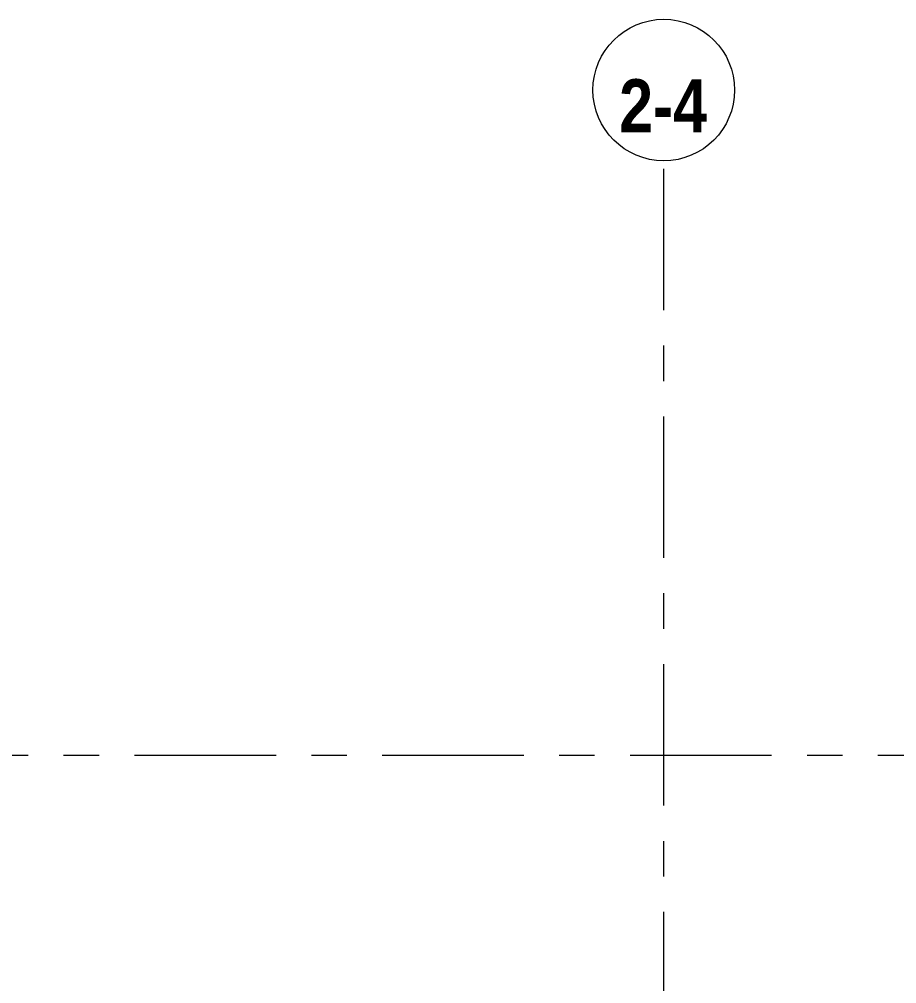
# Model space of a CAD drawing. Header units: millimetres. Extents: x -18215 to 134275, y 17919 to 48497.
# Drawn here: x 8559 to 15995, y 40117 to 48294 of the extents above; entities that cross this region are included whole.
import ezdxf

# ---------------------------------------------------------------- set-up
doc = ezdxf.new("R2010")
doc.units = ezdxf.units.MM
doc.linetypes.add('IDA - Grid Line', pattern=[2100, 1200, -300, 300, -300])
doc.layers.add('A-_FLORLEVL_E-1', color=9, linetype='IDA - Grid Line', lineweight=9, true_color=0x808080)
doc.layers.add('S-_ANOTGRID_E-1', color=9, linetype='IDA - Grid Line', lineweight=9, true_color=0x808080)
doc.layers.add('S-_ANOTGRID_E', color=7, linetype='Continuous', lineweight=9)
doc.styles.add('Arial Narrow_B', font='ARIALNB.TTF', dxfattribs={"height": 450})

# ---------------------------------------------------------------- blocks, each defined once
blk = doc.blocks.new('Grid - 4 mm Dia-236334-Section 113')
at = {"layer": 'S-_ANOTGRID_E'}
blk.add_circle((-7579.3, 47694), 600, dxfattribs=at)

msp = doc.modelspace()

# ---------------------------------------------------------------- linework, layer by layer
at = {"layer": 'A-_FLORLEVL_E-1'}
msp.add_line((-17765.1, 42054.6), (27051.4, 42054.6), dxfattribs=at)
at = {"layer": 'S-_ANOTGRID_E-1'}
msp.add_line((14020.7, 20627), (14020.7, 47094), dxfattribs=at)

# ---------------------------------------------------------------- block references
at = {"layer": 'S-_ANOTGRID_E'}
msp.add_blockref('Grid - 4 mm Dia-236334-Section 113', (21600, 0), dxfattribs=at)

# ---------------------------------------------------------------- texts
at = {"layer": 'S-_ANOTGRID_E', "insert": (14015.3, 47560.6), "char_height": 450, "width": 754.5, "attachment_point": 5, "line_spacing_factor": 0.949189, "style": 'Arial Narrow_B'}
msp.add_mtext('\\pxqc,t3.33333,6.66667,10,13.33333,16.66667,20,23.33333,26.66667,30,33.33333,36.66667,40,43.33333,46.66667,50,53.33333,56.66667,60,63.33333,66.66667,70,73.33333,76.66667,80,83.33333,86.66667,90,93.33333,96.66667,100,103.33333,106.66667;{2-4}', dxfattribs=at)

doc.saveas('drawing.dxf')
